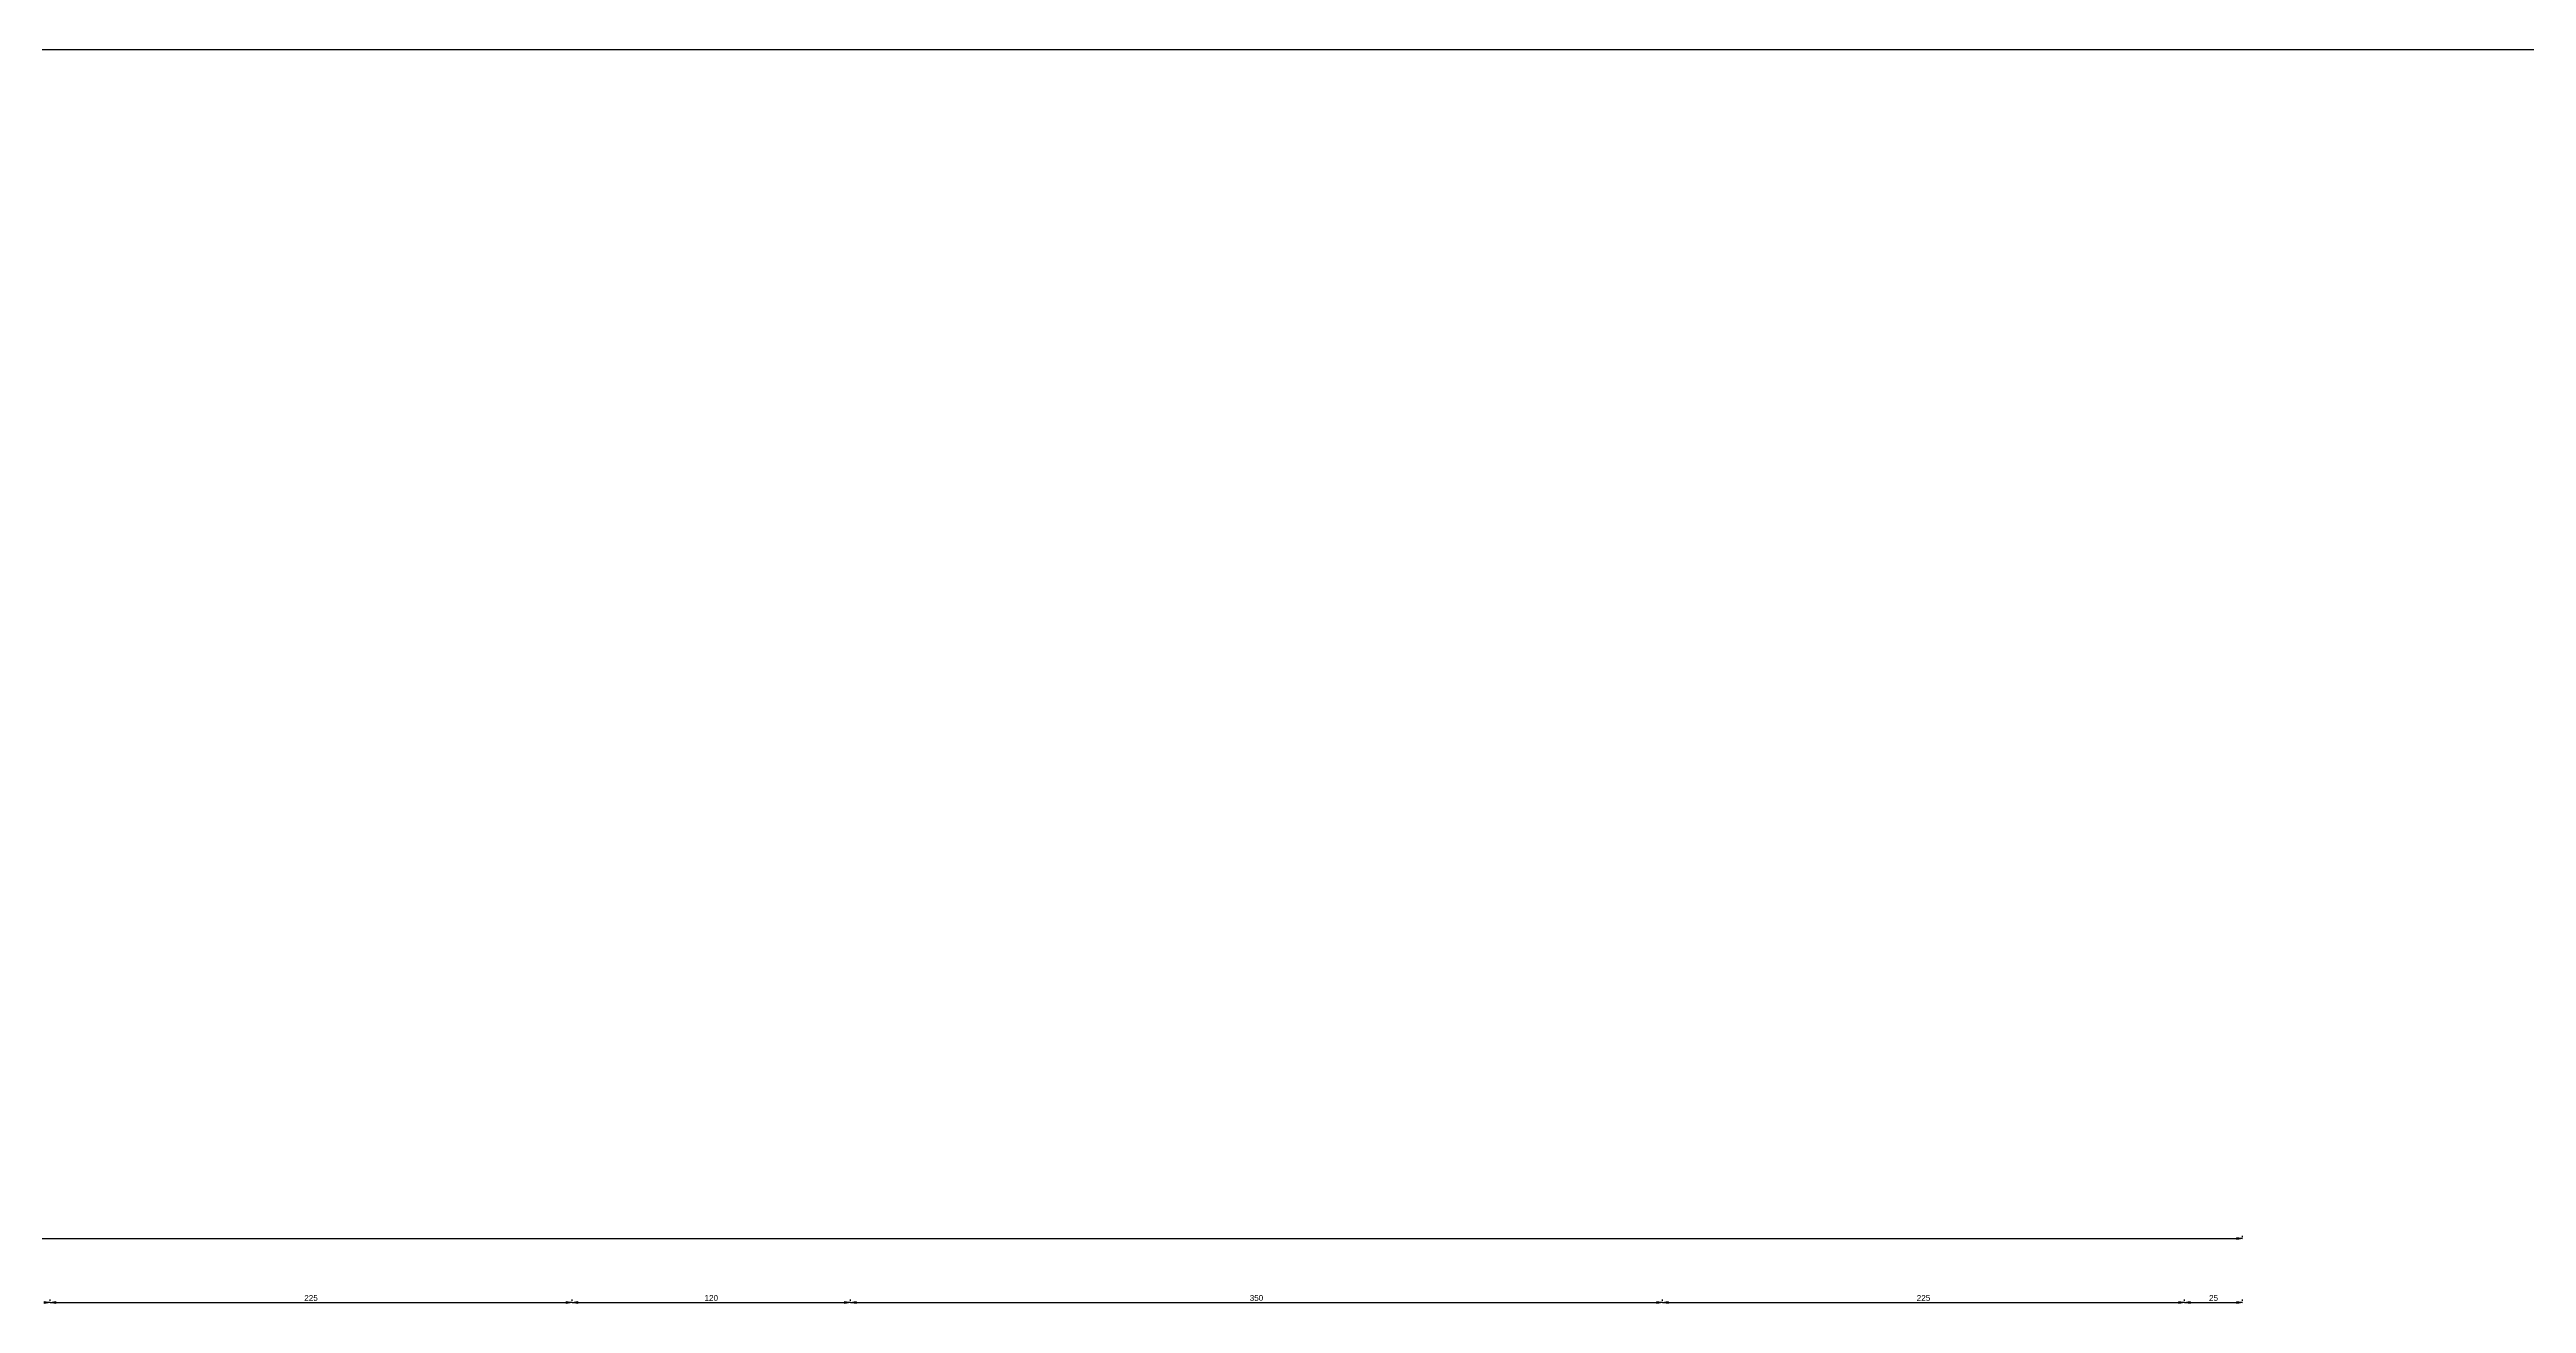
# Model space of a CAD drawing. Header units: millimetres. Extents: x -502 to 9998, y 2906 to 6004.
# Drawn here: x 1297 to 2365, y 5464 to 6004 of the extents above; entities that cross this region are included whole.
import ezdxf

# ---------------------------------------------------------------- set-up
doc = ezdxf.new("R2010")
doc.units = ezdxf.units.MM
doc.layers.add('ölçülendirme', color=80, linetype='Continuous', lineweight=30)
doc.styles.get("Standard").update_dxf_attribs({"font": 'arial.ttf'})

# ---------------------------------------------------------------- blocks, each defined once
blk = doc.blocks.new('_Closed')
at = {"color": 0, "linetype": 'ByBlock', "lineweight": -2}
for p, q in [((-1, 0.17), (0, 0)), ((-1, 0.17), (-1, -0.17)), ((0, 0), (-1, -0.17)), ((0, 0), (-1, 0))]:
    blk.add_line(p, q, dxfattribs=at)

msp = doc.modelspace()

# ---------------------------------------------------------------- linework, layer by layer
at = {"layer": 'ölçülendirme'}
for p, q in [((-502.2, 6004.1), (2997.8, 6004.1)), ((2242.7, 5492.1), (2242.7, 5492.7)), ((1297.7, 5464.6), (1297.7, 5465.2)), ((1297.7, 5464.6), (1297.7, 5465.2)), ((1522.7, 5464.6), (1522.7, 5465.2)), ((1642.7, 5464.6), (1642.7, 5465.2)), ((1992.7, 5464.6), (1992.7, 5465.2)), ((1992.7, 5464.6), (1992.7, 5465.2)), ((2217.7, 5464.6), (2217.7, 5465.2)), ((2217.7, 5464.6), (2217.7, 5465.2)), ((2242.7, 5464.6), (2242.7, 5465.2))]:
    msp.add_line(p, q, dxfattribs=at)
at = {"layer": 'ölçülendirme', "color": 90}
for p, q in [((105.2, 5491.5), (2240.2, 5491.5)), ((1300.2, 5464), (1520.2, 5464)), ((1525.2, 5464), (1640.2, 5464)), ((1645.2, 5464), (1990.2, 5464)), ((1995.2, 5464), (2215.2, 5464)), ((2220.2, 5464), (2240.2, 5464))]:
    msp.add_line(p, q, dxfattribs=at)
at = {"layer": 'ölçülendirme', "color": 80}
for p, q in [((1522.7, 5464.6), (1522.7, 5465.2)), ((1642.7, 5464.6), (1642.7, 5465.2))]:
    msp.add_line(p, q, dxfattribs=at)

# ---------------------------------------------------------------- block references
at = {"layer": 'ölçülendirme', "color": 90, "xscale": 2.5, "yscale": 2.5, "zscale": 2.5}
for p in [(2242.7, 5491.5), (1297.7, 5464), (1522.7, 5464), (1642.7, 5464), (1992.7, 5464), (2217.7, 5464), (2242.7, 5464)]:
    msp.add_blockref('_Closed', p, dxfattribs=at)
at = {"layer": 'ölçülendirme', "color": 90, "xscale": 2.5, "yscale": 2.5, "zscale": 2.5, "rotation": 180}
for p in [(1297.7, 5464), (1522.7, 5464), (1642.7, 5464), (1992.7, 5464), (2217.7, 5464)]:
    msp.add_blockref('_Closed', p, dxfattribs=at)

# ---------------------------------------------------------------- texts
at = {"layer": 'ölçülendirme', "char_height": 2.5, "attachment_point": 5}
for s, insert in [('225', (1410.2, 5465.9)), ('350', (1817.7, 5465.9)), ('225', (2105.2, 5465.9)), ('25', (2230.2, 5465.9))]:
    msp.add_mtext(s, dxfattribs=dict(at, insert=insert))
at = {"layer": 'ölçülendirme', "color": 80, "insert": (1582.7, 5465.9), "char_height": 2.5, "attachment_point": 5}
msp.add_mtext('120', dxfattribs=at)

doc.saveas('drawing.dxf')
